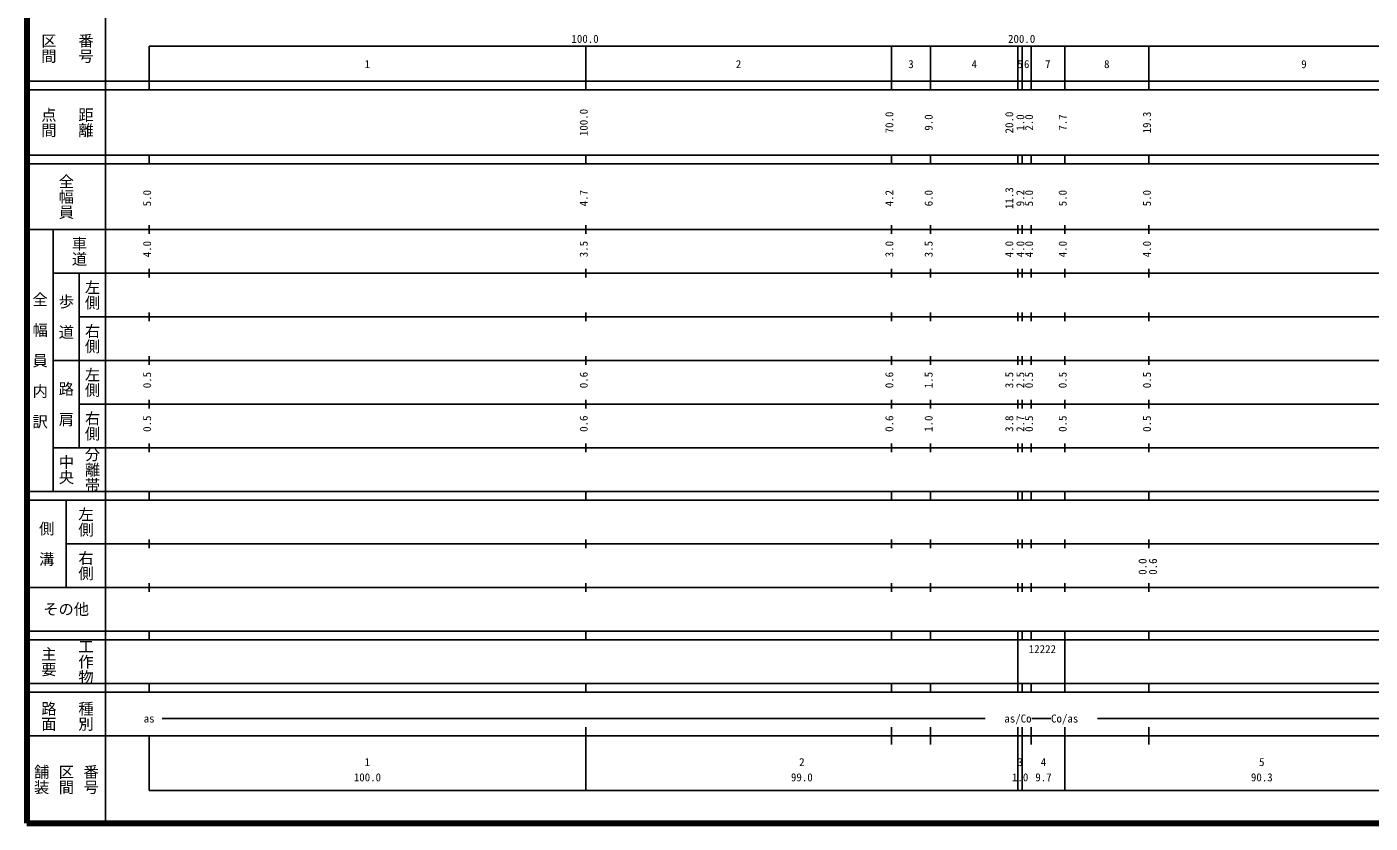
# Model space of a CAD drawing. Units: millimetres on the paper, enlarged 1000 times. Extents: x 39998 to 679975, y 19999 to 379986.
# Drawn here: x 39998 to 347648, y 19999 to 202402 of the extents above; entities that cross this region are included whole.
import ezdxf
from ezdxf.enums import TextEntityAlignment as Align

# ---------------------------------------------------------------- set-up
doc = ezdxf.new("R2010")
doc.units = ezdxf.units.MM
doc.header["$LTSCALE"] = 999.963
doc.layers.add('M-TTL', color=2, linetype='Continuous', lineweight=140)
doc.layers.add('M-TTL-BAND', color=7, linetype='Continuous', lineweight=25)
doc.styles.add('@ＭＳ ゴシック', font='')
doc.styles.add('ＭＳ ゴシック', font='')
doc.styles.get('@ＭＳ ゴシック').set_extended_font_data('@MS Gothic')
doc.styles.get('ＭＳ ゴシック').set_extended_font_data('MS Gothic')

msp = doc.modelspace()

# ---------------------------------------------------------------- linework, layer by layer
at = {"layer": 'M-TTL'}
for p, q in [((39998.5, 379985.9), (39998.5, 19999.3)), ((39998.5, 19999.3), (679974.8, 19999.3))]:
    msp.add_line(p, q, dxfattribs=at)
at = {"layer": 'M-TTL-BAND'}
for p, q in [((57997.8, 369986.3), (57997.8, 19999.3)), ((67997.5, 197992.6), (578978.5, 197992.6)), ((67997.5, 197992.6), (67997.5, 187993)), ((167993.8, 187993), (167993.8, 197992.6)), ((237991.2, 187993), (237991.2, 197992.6)), ((246990.8, 187993), (246990.8, 197992.6)), ((266990.1, 187993), (266990.1, 197992.6)), ((267990.1, 187993), (267990.1, 197992.6)), ((269990, 187993), (269990, 197992.6)), ((277689.7, 187993), (277689.7, 197992.6)), ((296989, 187993), (296989, 197992.6)), ((39998.5, 189992.9), (578978.5, 189992.9)), ((39998.5, 187993), (578978.5, 187993)), ((39998.5, 172993.5), (578978.5, 172993.5)), ((67997.5, 170993.6), (67997.5, 172993.5)), ((167993.8, 170993.7), (167993.8, 172993.6)), ((237991.2, 170993.7), (237991.2, 172993.6)), ((246990.8, 170993.7), (246990.8, 172993.6)), ((266990.1, 170993.7), (266990.1, 172993.6)), ((267990.1, 170993.7), (267990.1, 172993.6)), ((269990, 170993.7), (269990, 172993.6)), ((277689.7, 170993.7), (277689.7, 172993.6)), ((296989, 170993.7), (296989, 172993.6)), ((39998.5, 170993.6), (578978.5, 170993.6)), ((67997.5, 154994.2), (67997.5, 156994.1)), ((167993.8, 154994.2), (167993.8, 156994.2)), ((237991.2, 154994.2), (237991.2, 156994.2)), ((246990.8, 154994.2), (246990.8, 156994.2)), ((266990.1, 154994.2), (266990.1, 156994.2)), ((267990.1, 154994.2), (267990.1, 156994.2)), ((269990, 154994.2), (269990, 156994.2)), ((277689.7, 154994.2), (277689.7, 156994.2)), ((296989, 154994.2), (296989, 156994.2)), ((39998.5, 155994.2), (578978.5, 155994.2)), ((45998.3, 95996.4), (45998.3, 155994.2)), ((45998.3, 145994.5), (578978.5, 145994.5)), ((51998.1, 145994.5), (51998.1, 105996)), ((67997.5, 144994.6), (67997.5, 146994.5)), ((167993.8, 144994.6), (167993.8, 146994.5)), ((237991.2, 144994.6), (237991.2, 146994.5)), ((246990.8, 144994.6), (246990.8, 146994.5)), ((266990.1, 144994.6), (266990.1, 146994.5)), ((267990.1, 144994.6), (267990.1, 146994.5)), ((269990, 144994.6), (269990, 146994.5)), ((277689.7, 144994.6), (277689.7, 146994.5)), ((296989, 144994.6), (296989, 146994.5)), ((51998.1, 135994.9), (578978.5, 135994.9)), ((67997.5, 134995), (67997.5, 136994.9)), ((167993.8, 134995), (167993.8, 136994.9)), ((237991.2, 134995), (237991.2, 136994.9)), ((246990.8, 134995), (246990.8, 136994.9)), ((266990.1, 134995), (266990.1, 136994.9)), ((267990.1, 134995), (267990.1, 136994.9)), ((269990, 134995), (269990, 136994.9)), ((277689.7, 134995), (277689.7, 136994.9)), ((296989, 134995), (296989, 136994.9)), ((67997.5, 124995.3), (67997.5, 126995.3)), ((167993.8, 124995.4), (167993.8, 126995.3)), ((237991.2, 124995.4), (237991.2, 126995.3)), ((246990.8, 124995.4), (246990.8, 126995.3)), ((266990.1, 124995.4), (266990.1, 126995.3)), ((267990.1, 124995.4), (267990.1, 126995.3)), ((269990, 124995.4), (269990, 126995.3)), ((277689.7, 124995.4), (277689.7, 126995.3)), ((296989, 124995.4), (296989, 126995.3)), ((45998.3, 125995.3), (578978.5, 125995.3)), ((67997.5, 114995.7), (67997.5, 116995.6)), ((167993.8, 114995.7), (167993.8, 116995.7)), ((237991.2, 114995.7), (237991.2, 116995.7)), ((246990.8, 114995.7), (246990.8, 116995.7)), ((266990.1, 114995.7), (266990.1, 116995.7)), ((267990.1, 114995.7), (267990.1, 116995.7)), ((269990, 114995.7), (269990, 116995.7)), ((277689.7, 114995.7), (277689.7, 116995.7)), ((296989, 114995.7), (296989, 116995.7)), ((51998.1, 115995.7), (578978.5, 115995.7)), ((45998.3, 105996), (578978.5, 105996)), ((67997.5, 104996.1), (67997.5, 106996)), ((167993.8, 104996.1), (167993.8, 106996)), ((237991.2, 104996.1), (237991.2, 106996)), ((246990.8, 104996.1), (246990.8, 106996)), ((266990.1, 104996.1), (266990.1, 106996)), ((267990.1, 104996.1), (267990.1, 106996)), ((269990, 104996.1), (269990, 106996)), ((277689.7, 104996.1), (277689.7, 106996)), ((296989, 104996.1), (296989, 106996)), ((39998.5, 95996.4), (578978.5, 95996.4)), ((67997.5, 93996.5), (67997.5, 95996.4)), ((167993.8, 93996.5), (167993.8, 95996.4)), ((237991.2, 93996.5), (237991.2, 95996.4)), ((246990.8, 93996.5), (246990.8, 95996.4)), ((266990.1, 93996.5), (266990.1, 95996.4)), ((267990.1, 93996.5), (267990.1, 95996.4)), ((269990, 93996.5), (269990, 95996.4)), ((277689.7, 93996.5), (277689.7, 95996.4)), ((296989, 93996.5), (296989, 95996.4)), ((39998.5, 93996.5), (578978.5, 93996.5)), ((48998.2, 93996.5), (48998.2, 73997.2)), ((48998.2, 83996.8), (578978.5, 83996.8)), ((67997.5, 82996.9), (67997.5, 84996.8)), ((167993.8, 82996.9), (167993.8, 84996.8)), ((237991.2, 82996.9), (237991.2, 84996.8)), ((246990.8, 82996.9), (246990.8, 84996.8)), ((266990.1, 82996.9), (266990.1, 84996.8)), ((267990.1, 82996.9), (267990.1, 84996.8)), ((269990, 82996.9), (269990, 84996.8)), ((277689.7, 82996.9), (277689.7, 84996.8)), ((296989, 82996.9), (296989, 84996.8)), ((39998.5, 73997.2), (578978.5, 73997.2)), ((67997.5, 72997.3), (67997.5, 74997.2)), ((167993.8, 72997.3), (167993.8, 74997.2)), ((237991.2, 72997.3), (237991.2, 74997.2)), ((246990.8, 72997.3), (246990.8, 74997.2)), ((266990.1, 72997.3), (266990.1, 74997.2)), ((267990.1, 72997.3), (267990.1, 74997.2)), ((269990, 72997.3), (269990, 74997.2)), ((277689.7, 72997.3), (277689.7, 74997.2)), ((296989, 72997.3), (296989, 74997.2)), ((39998.5, 63997.6), (578978.5, 63997.6)), ((39998.5, 61997.7), (578978.5, 61997.7)), ((67997.5, 61997.7), (67997.5, 63997.6)), ((167993.8, 61997.7), (167993.8, 63997.6)), ((237991.2, 61997.7), (237991.2, 63997.6)), ((246990.8, 61997.7), (246990.8, 63997.6)), ((266990.1, 61997.7), (266990.1, 63997.6)), ((266990.1, 51998.1), (266990.1, 61997.7)), ((267990.1, 61997.7), (267990.1, 63997.6)), ((269990, 61997.7), (269990, 63997.6)), ((277689.7, 61997.7), (277689.7, 63997.6)), ((277689.7, 51998.1), (277689.7, 61997.7)), ((296989, 61997.7), (296989, 63997.6)), ((39998.5, 51998), (578978.5, 51998)), ((39998.5, 49998.1), (578978.5, 49998.1)), ((67997.5, 49998.1), (67997.5, 51998)), ((167993.8, 49998.1), (167993.8, 51998.1)), ((237991.2, 49998.1), (237991.2, 51998.1)), ((246990.8, 49998.1), (246990.8, 51998.1)), ((266990.1, 49998.1), (266990.1, 51998.1)), ((267990.1, 49998.1), (267990.1, 51998.1)), ((269990, 49998.1), (269990, 51998.1)), ((277689.7, 49998.1), (277689.7, 51998.1)), ((296989, 49998.1), (296989, 51998.1)), ((70997.4, 43998.4), (259490.4, 43998.4)), ((274489.8, 43998.4), (270190, 43998.4)), ((285189.4, 43998.4), (549079.6, 43998.4)), ((39998.5, 39998.5), (578978.5, 39998.5)), ((67997.5, 39998.5), (67997.5, 27499)), ((167993.8, 27499), (167993.8, 41998.4)), ((237991.2, 37998.6), (237991.2, 41998.4)), ((246990.8, 37998.6), (246990.8, 41998.4)), ((266990.1, 27499), (266990.1, 41998.4)), ((267990.1, 27499), (267990.1, 41998.4)), ((269990, 37998.6), (269990, 41998.4)), ((277689.7, 27499), (277689.7, 41998.4)), ((296989, 37998.6), (296989, 41998.4)), ((67997.5, 27499), (578978.5, 27499))]:
    msp.add_line(p, q, dxfattribs=at)

# ---------------------------------------------------------------- texts
at = {"layer": 'M-TTL-BAND', "style": '@ＭＳ ゴシック'}
for s, p in [('区間', (44998.3, 197492.6)), ('番号', (53498, 197492.6)), ('点間', (44998.3, 180493.3)), ('距離', (53498, 180493.3)), ('全幅員', (48998.2, 163493.9)), ('車道', (51998.1, 150994.4)), ('全\u3000幅\u3000員\u3000内\u3000訳', (42998.4, 125995.3)), ('左側', (54998, 140994.7)), ('歩\u3000道', (48998.2, 135994.9)), ('右側', (54998, 130995.1)), ('左側', (54998, 120995.5)), ('路\u3000肩', (48998.2, 115995.7)), ('右側', (54998, 110995.8)), ('分離帯', (54998, 100996.2)), ('中央', (48998.2, 100996.2)), ('左側', (53498, 88996.7)), ('側\u3000溝', (44498.3, 83996.8)), ('右側', (53498, 78997)), ('工作物', (53498, 56997.8)), ('主要', (44998.3, 56997.8)), ('路面', (44998.3, 44498.3)), ('種別', (53498, 44498.3)), ('舗装', (43331.7, 29998.9)), ('区間', (48998.2, 29998.9)), ('番号', (54664.6, 29998.9))]:
    msp.add_text(s, height=2566, rotation=270, dxfattribs=at).set_placement(p, align=Align.MIDDLE_CENTER)
at = {"layer": 'M-TTL-BAND', "style": 'ＭＳ ゴシック'}
for s, p in [('100.0', (167838.1, 198187.2)), ('200.0', (267834.4, 198187.2)), ('1', (117995.6, 192397.9)), ('2', (202992.5, 192397.9)), ('3', (242491, 192397.9)), ('4', (256990.5, 192397.9)), ('5', (267490.1, 192397.9)), ('6', (268990, 192397.9)), ('7', (273839.8, 192397.9)), ('8', (287339.3, 192397.9)), ('9', (332487.7, 192397.9)), ('as', (67997.5, 42498.4)), ('as/Co', (266990.1, 42498.4)), ('Co/as', (277689.7, 42498.4)), ('1', (117995.6, 32521.8)), ('2', (217491.9, 32521.8)), ('3', (267490.1, 32521.8)), ('4', (272839.9, 32521.8)), ('5', (322838, 32521.8)), ('100.0', (117995.6, 29031.9)), ('99.0', (217491.9, 29031.9)), ('1.0', (267490.1, 29031.9)), ('9.7', (272839.9, 29031.9)), ('90.3', (322838, 29031.9))]:
    msp.add_text(s, height=1833, dxfattribs=at).set_placement(p, align=Align.BOTTOM_CENTER)
for s, p in [('100.0', (168993.7, 180493.3)), ('70.0', (238991.1, 180493.3)), ('9.0', (247990.8, 180493.3)), ('20.0', (266457, 180493.3)), ('1.0', (268990, 180493.3)), ('2.0', (270989.9, 180493.3)), ('7.7', (278689.7, 180493.3)), ('19.3', (297988.9, 180493.3)), ('5.0', (68997.4, 163167.9)), ('4.7', (168993.7, 163167.9)), ('4.2', (238991.1, 163167.9)), ('6.0', (247990.8, 163167.9)), ('11.3', (266457, 163167.9)), ('9.2', (268990, 163167.9)), ('5.0', (270989.9, 163167.9)), ('5.0', (278689.7, 163167.9)), ('5.0', (297988.9, 163167.9)), ('4.0', (68997.4, 151494.4)), ('3.5', (168993.7, 151494.4)), ('3.0', (238991.1, 151494.4)), ('3.5', (247990.8, 151494.4)), ('4.0', (266457, 151494.4)), ('4.0', (268990, 151494.4)), ('4.0', (270989.9, 151494.4)), ('4.0', (278689.7, 151494.4)), ('4.0', (297988.9, 151494.4)), ('0.5', (68997.4, 121495.5)), ('0.6', (168993.7, 121495.5)), ('0.6', (238991.1, 121495.5)), ('1.5', (247990.8, 121495.5)), ('3.5', (266457, 121495.5)), ('2.5', (268990, 121495.5)), ('0.5', (270989.9, 121495.5)), ('0.5', (278689.7, 121495.5)), ('0.5', (297988.9, 121495.5)), ('0.5', (68997.4, 111495.9)), ('0.6', (168993.7, 111495.9)), ('0.6', (238991.1, 111495.9)), ('1.0', (247990.8, 111495.9)), ('3.8', (266457, 111495.9)), ('2.7', (268990, 111495.9)), ('0.5', (270989.9, 111495.9)), ('0.5', (278689.7, 111495.9)), ('0.5', (297988.9, 111495.9)), ('0.0', (296989, 78761.1)), ('0.6', (299358.9, 78761.1))]:
    msp.add_text(s, height=1833, rotation=90, dxfattribs=at).set_placement(p, align=Align.BOTTOM_CENTER)
msp.add_text('その他', height=2566, dxfattribs=at).set_placement((48998.2, 68997.4), align=Align.MIDDLE_CENTER)
msp.add_text('12222', height=1833, dxfattribs=at).set_placement((269467.1, 58402.8), align=Align.BOTTOM_LEFT)

doc.saveas('drawing.dxf')
